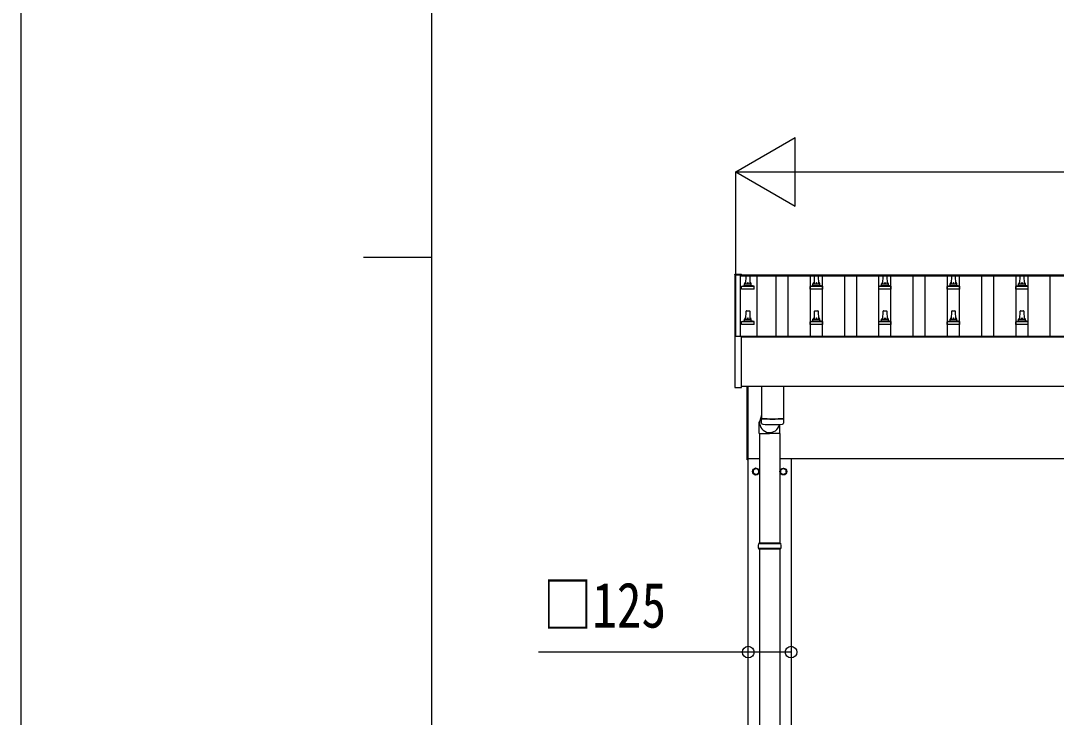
# Model space of a CAD drawing. Units: millimetres, scale not verified. Extents: x -16820 to 16820, y -11880 to 11880.
# Drawn here: x -16820 to -13798, y -843 to 1190 of the extents above; entities that cross this region are included whole.
import ezdxf
from ezdxf.enums import TextEntityAlignment as Align

# ---------------------------------------------------------------- set-up
doc = ezdxf.new("R2010")
doc.units = ezdxf.units.MM
doc.header["$LTSCALE"] = 50
for name, color, linetype in [('0-5_YKK_13', 4, 'Continuous'), ('0-6_YKK_A1', 4, 'Continuous'), ('0-7_YKK_D', 6, 'Continuous'), ('0-8_YKK_ZWAK', 7, 'Continuous')]:
    doc.layers.add(name, color=color, linetype=linetype)
doc.styles.add('ＭＳ ゴシック', font='')
doc.styles.get('ＭＳ ゴシック').set_extended_font_data('MS Gothic')

msp = doc.modelspace()

# ---------------------------------------------------------------- linework, layer by layer
at = {"layer": '0-5_YKK_13'}
for p, q in [((-14736.22, 449.48), (-14736.22, 448.88)), ((-14736.22, 448.88), (-14736.22, 268.05)), ((-14735.22, 450), (-14717.22, 450)), ((-14716.22, 448.45), (-14716.22, 449.48)), ((-14716.22, 448.82), (-14716.22, 448.88)), ((-14703.92, 421.93), (-14703.19, 445.45)), ((-14702.19, 446.43), (-14693.65, 446.43)), ((-14692.65, 445.45), (-14691.92, 421.93)), ((-14503.92, 421.93), (-14503.19, 445.45)), ((-14502.19, 446.43), (-14493.65, 446.43)), ((-14492.65, 445.45), (-14491.92, 421.93)), ((-14303.92, 421.93), (-14303.19, 445.45)), ((-14302.19, 446.43), (-14293.65, 446.43)), ((-14292.65, 445.45), (-14291.92, 421.93)), ((-14103.92, 421.93), (-14103.19, 445.45)), ((-14102.19, 446.43), (-14093.65, 446.43)), ((-14092.65, 445.45), (-14091.92, 421.93)), ((-13903.92, 421.93), (-13903.19, 445.45)), ((-13902.19, 446.43), (-13893.65, 446.43)), ((-13892.65, 445.45), (-13891.92, 421.93)), ((-14716.17, 406.43), (-14716.17, 414.14)), ((-14679.67, 406.43), (-14716.17, 406.43)), ((-14715.79, 414.93), (-14680.05, 414.93)), ((-14715.41, 415.11), (-14708.69, 416.74)), ((-14708.3, 416.93), (-14687.54, 416.93)), ((-14707.92, 417.71), (-14707.92, 421.93)), ((-14706.92, 421.93), (-14688.92, 421.93)), ((-14687.92, 417.71), (-14687.92, 421.93)), ((-14680.44, 415.11), (-14687.16, 416.74)), ((-14679.67, 406.43), (-14679.67, 414.14)), ((-14516.17, 406.43), (-14516.17, 414.14)), ((-14479.67, 406.43), (-14516.17, 406.43)), ((-14515.79, 414.93), (-14480.05, 414.93)), ((-14515.41, 415.11), (-14508.69, 416.74)), ((-14508.3, 416.93), (-14487.54, 416.93)), ((-14507.92, 417.71), (-14507.92, 421.93)), ((-14506.92, 421.93), (-14488.92, 421.93)), ((-14487.92, 417.71), (-14487.92, 421.93)), ((-14480.44, 415.11), (-14487.16, 416.74)), ((-14479.67, 406.43), (-14479.67, 414.14)), ((-14316.17, 406.43), (-14316.17, 414.14)), ((-14279.67, 406.43), (-14316.17, 406.43)), ((-14315.79, 414.93), (-14280.05, 414.93)), ((-14315.41, 415.11), (-14308.69, 416.74)), ((-14308.3, 416.93), (-14287.54, 416.93)), ((-14307.92, 417.71), (-14307.92, 421.93)), ((-14306.92, 421.93), (-14288.92, 421.93)), ((-14287.92, 417.71), (-14287.92, 421.93)), ((-14280.44, 415.11), (-14287.16, 416.74)), ((-14279.67, 406.43), (-14279.67, 414.14)), ((-14116.17, 406.43), (-14116.17, 414.14)), ((-14079.67, 406.43), (-14116.17, 406.43)), ((-14115.79, 414.93), (-14080.05, 414.93)), ((-14115.41, 415.11), (-14108.69, 416.74)), ((-14108.3, 416.93), (-14087.54, 416.93)), ((-14107.92, 417.71), (-14107.92, 421.93)), ((-14106.92, 421.93), (-14088.92, 421.93)), ((-14087.92, 417.71), (-14087.92, 421.93)), ((-14080.44, 415.11), (-14087.16, 416.74)), ((-14079.67, 406.43), (-14079.67, 414.14)), ((-13916.17, 406.43), (-13916.17, 414.14)), ((-13879.67, 406.43), (-13916.17, 406.43)), ((-13915.79, 414.93), (-13880.05, 414.93)), ((-13915.41, 415.11), (-13908.69, 416.74)), ((-13908.3, 416.93), (-13887.54, 416.93)), ((-13907.92, 417.71), (-13907.92, 421.93)), ((-13906.92, 421.93), (-13888.92, 421.93)), ((-13887.92, 417.71), (-13887.92, 421.93)), ((-13880.44, 415.11), (-13887.16, 416.74)), ((-13879.67, 406.43), (-13879.67, 414.14)), ((-14703.92, 318.59), (-14703.19, 342.12)), ((-14702.19, 343.09), (-14693.65, 343.09)), ((-14692.65, 342.12), (-14691.92, 318.59)), ((-14503.92, 318.59), (-14503.19, 342.12)), ((-14502.19, 343.09), (-14493.65, 343.09)), ((-14492.65, 342.12), (-14491.92, 318.59)), ((-14303.92, 318.59), (-14303.19, 342.12)), ((-14302.19, 343.09), (-14293.65, 343.09)), ((-14292.65, 342.12), (-14291.92, 318.59)), ((-14103.92, 318.59), (-14103.19, 342.12)), ((-14102.19, 343.09), (-14093.65, 343.09)), ((-14092.65, 342.12), (-14091.92, 318.59)), ((-13903.92, 318.59), (-13903.19, 342.12)), ((-13902.19, 343.09), (-13893.65, 343.09)), ((-13892.65, 342.12), (-13891.92, 318.59)), ((-14716.17, 303.09), (-14716.17, 310.81)), ((-14679.67, 303.09), (-14716.17, 303.09)), ((-14715.79, 311.59), (-14680.05, 311.59)), ((-14715.41, 311.78), (-14708.69, 313.41)), ((-14708.3, 313.59), (-14687.54, 313.59)), ((-14707.92, 314.38), (-14707.92, 318.59)), ((-14706.92, 318.59), (-14688.92, 318.59)), ((-14687.92, 314.38), (-14687.92, 318.59)), ((-14680.44, 311.78), (-14687.16, 313.41)), ((-14679.67, 303.09), (-14679.67, 310.81)), ((-14516.17, 303.09), (-14516.17, 310.81)), ((-14479.67, 303.09), (-14516.17, 303.09)), ((-14515.79, 311.59), (-14480.05, 311.59)), ((-14515.41, 311.78), (-14508.69, 313.41)), ((-14508.3, 313.59), (-14487.54, 313.59)), ((-14507.92, 314.38), (-14507.92, 318.59)), ((-14506.92, 318.59), (-14488.92, 318.59)), ((-14487.92, 314.38), (-14487.92, 318.59)), ((-14480.44, 311.78), (-14487.16, 313.41)), ((-14479.67, 303.09), (-14479.67, 310.81)), ((-14316.17, 303.09), (-14316.17, 310.81)), ((-14279.67, 303.09), (-14316.17, 303.09)), ((-14315.79, 311.59), (-14280.05, 311.59)), ((-14315.41, 311.78), (-14308.69, 313.41)), ((-14308.3, 313.59), (-14287.54, 313.59)), ((-14307.92, 314.38), (-14307.92, 318.59)), ((-14306.92, 318.59), (-14288.92, 318.59)), ((-14287.92, 314.38), (-14287.92, 318.59)), ((-14280.44, 311.78), (-14287.16, 313.41)), ((-14279.67, 303.09), (-14279.67, 310.81)), ((-14116.17, 303.09), (-14116.17, 310.81)), ((-14079.67, 303.09), (-14116.17, 303.09)), ((-14115.79, 311.59), (-14080.05, 311.59)), ((-14115.41, 311.78), (-14108.69, 313.41)), ((-14108.3, 313.59), (-14087.54, 313.59)), ((-14107.92, 314.38), (-14107.92, 318.59)), ((-14106.92, 318.59), (-14088.92, 318.59)), ((-14087.92, 314.38), (-14087.92, 318.59)), ((-14080.44, 311.78), (-14087.16, 313.41)), ((-14079.67, 303.09), (-14079.67, 310.81)), ((-13916.17, 303.09), (-13916.17, 310.81)), ((-13879.67, 303.09), (-13916.17, 303.09)), ((-13915.79, 311.59), (-13880.05, 311.59)), ((-13915.41, 311.78), (-13908.69, 313.41)), ((-13908.3, 313.59), (-13887.54, 313.59)), ((-13907.92, 314.38), (-13907.92, 318.59)), ((-13906.92, 318.59), (-13888.92, 318.59)), ((-13887.92, 314.38), (-13887.92, 318.59)), ((-13880.44, 311.78), (-13887.16, 313.41)), ((-13879.67, 303.09), (-13879.67, 310.81)), ((-14736.22, 268.04), (-14736.22, 120.04)), ((-14735.22, 268.54), (-14735.72, 268.54)), ((-14717.22, 268.54), (-14735.22, 268.54)), ((-14716.72, 268.54), (-14717.22, 268.54)), ((-14716.22, 120.04), (-14716.22, 268.04)), ((-14699.92, -91.5), (-14699.92, 122.17)), ((-14697.92, 122.17), (-14697.92, -91.5)), ((-14657.92, 122.17), (-14657.92, 29.19)), ((-14593.92, 122.17), (-14593.92, 29.19)), ((-14735.72, 119.54), (-14716.72, 119.54)), ((-14657.92, 38.23), (-14664.48, 19.33)), ((-14664.57, -15.33), (-14664.57, 19.33)), ((-14657.72, 15.21), (-14657.95, 28.19)), ((-14653.45, 28.91), (-14653.43, 27.91)), ((-14604.27, -15.33), (-14604.27, 11.15)), ((-14598.4, 28.91), (-14598.41, 27.91)), ((-14593.89, 28.19), (-14594.12, 15.21)), ((-14664.57, -15.33), (-14634.42, -15.33)), ((-14664.42, -15.33), (-14664.42, -335)), ((-14604.27, -15.33), (-14634.42, -15.33)), ((-14604.42, -15.33), (-14604.42, -335)), ((-14697.92, -91.5), (-14699.92, -91.5)), ((-14665.82, -125.75), (-14665.92, -125.75)), ((-14665.82, -126.25), (-14665.92, -126.25)), ((-14603.02, -125.75), (-14602.92, -125.75)), ((-14603.02, -126.25), (-14602.92, -126.25)), ((-14601.42, -337), (-14667.42, -337)), ((-14601.42, -351), (-14667.42, -351)), ((-14602.42, -335), (-14666.42, -335)), ((-14666.42, -335), (-14666.42, -337)), ((-14666.42, -353), (-14666.42, -351)), ((-14602.42, -353), (-14666.42, -353)), ((-14664.42, -353), (-14664.42, -1257.5)), ((-14604.42, -353), (-14604.42, -1257.5)), ((-14602.42, -335), (-14602.42, -337)), ((-14602.42, -353), (-14602.42, -351))]:
    msp.add_line(p, q, dxfattribs=at)
for points in [[(-14736.22, 449.48), (-14736.19, 449.67), (-14736.11, 449.8), (-14736.02, 449.88), (-14735.94, 449.93), (-14735.86, 449.96), (-14735.81, 449.98), (-14735.77, 449.98), (-14735.73, 449.99), (-14735.54, 449.99), (-14735.36, 450), (-14735.22, 450)], [(-14717.22, 450), (-14717.03, 450), (-14716.86, 449.99), (-14716.72, 449.99), (-14716.65, 449.98), (-14716.59, 449.97), (-14716.5, 449.93), (-14716.37, 449.83), (-14716.28, 449.7), (-14716.27, 449.68)]]:
    msp.add_lwpolyline(points, dxfattribs=at)
for points in [[(-14674.42, -116.19), (-14682.92, -121.09), (-14682.92, -130.91), (-14674.42, -135.81), (-14665.92, -130.91), (-14665.92, -121.09)], [(-14594.42, -116.19), (-14585.92, -121.09), (-14585.92, -130.91), (-14594.42, -135.81), (-14602.92, -130.91), (-14602.92, -121.09)]]:
    msp.add_lwpolyline(points, close=True, dxfattribs=at)
for centre, radius in [((-14674.42, -126), 10), ((-14674.42, -126), 8.5), ((-14594.42, -126), 10), ((-14594.42, -126), 8.5)]:
    msp.add_circle(centre, radius, dxfattribs=at)
for centre, radius, start, end in [((-14716.72, 449.48), 0.499, 0.00068, 23.5008), ((-14703.84, 421.29), 4.13, 90, 171.17633), ((-14702.19, 445.43), 1, 90, 178.60509), ((-14694.59, 421.93), 4.83, 133.60282, 180), ((-14701.25, 421.93), 4.83, 0, 46.39718), ((-14693.65, 445.43), 1, 1.39491, 90), ((-14692.01, 421.29), 4.13, 8.82367, 90), ((-14503.84, 421.29), 4.13, 90, 171.17633), ((-14502.19, 445.43), 1, 90, 178.60509), ((-14494.59, 421.93), 4.83, 133.60282, 180), ((-14501.25, 421.93), 4.83, 0, 46.39718), ((-14493.65, 445.43), 1, 1.39491, 90), ((-14492.01, 421.29), 4.13, 8.82367, 90), ((-14303.84, 421.29), 4.13, 90, 171.17633), ((-14302.19, 445.43), 1, 90, 178.60509), ((-14294.59, 421.93), 4.83, 133.60282, 180), ((-14301.25, 421.93), 4.83, 0, 46.39718), ((-14293.65, 445.43), 1, 1.39491, 90), ((-14292.01, 421.29), 4.13, 8.82367, 90), ((-14103.84, 421.29), 4.13, 90, 171.17633), ((-14102.19, 445.43), 1, 90, 178.60509), ((-14094.59, 421.93), 4.83, 133.60282, 180), ((-14101.25, 421.93), 4.83, 0, 46.39718), ((-14093.65, 445.43), 1, 1.39491, 90), ((-14092.01, 421.29), 4.13, 8.82367, 90), ((-13903.84, 421.29), 4.13, 90, 171.17633), ((-13902.19, 445.43), 1, 90, 178.60509), ((-13894.59, 421.93), 4.83, 133.60282, 180), ((-13901.25, 421.93), 4.83, 0, 46.39718), ((-13893.65, 445.43), 1, 1.39491, 90), ((-13892.01, 421.29), 4.13, 8.82367, 90), ((-14715.17, 414.14), 1, 103.62699, 180), ((-14708.92, 417.71), 1, 283.62699, 0), ((-14706.92, 420.93), 1, 90, 180), ((-14688.92, 420.93), 1, 0, 90), ((-14686.92, 417.71), 1, 180, 256.37301), ((-14680.67, 414.14), 1, 0, 76.37301), ((-14515.17, 414.14), 1, 103.62699, 180), ((-14508.92, 417.71), 1, 283.62699, 0), ((-14506.92, 420.93), 1, 90, 180), ((-14488.92, 420.93), 1, 0, 90), ((-14486.92, 417.71), 1, 180, 256.37301), ((-14480.67, 414.14), 1, 0, 76.37301), ((-14315.17, 414.14), 1, 103.62699, 180), ((-14308.92, 417.71), 1, 283.62699, 0), ((-14306.92, 420.93), 1, 90, 180), ((-14288.92, 420.93), 1, 0, 90), ((-14286.92, 417.71), 1, 180, 256.37301), ((-14280.67, 414.14), 1, 0, 76.37301), ((-14115.17, 414.14), 1, 103.62699, 180), ((-14108.92, 417.71), 1, 283.62699, 0), ((-14106.92, 420.93), 1, 90, 180), ((-14088.92, 420.93), 1, 0, 90), ((-14086.92, 417.71), 1, 180, 256.37301), ((-14080.67, 414.14), 1, 0, 76.37301), ((-13915.17, 414.14), 1, 103.62699, 180), ((-13908.92, 417.71), 1, 283.62699, 0), ((-13906.92, 420.93), 1, 90, 180), ((-13888.92, 420.93), 1, 0, 90), ((-13886.92, 417.71), 1, 180, 256.37301), ((-13880.67, 414.14), 1, 0, 76.37301), ((-14702.19, 342.09), 1, 90, 178.60509), ((-14693.65, 342.09), 1, 1.39491, 90), ((-14502.19, 342.09), 1, 90, 178.60509), ((-14493.65, 342.09), 1, 1.39491, 90), ((-14302.19, 342.09), 1, 90, 178.60509), ((-14293.65, 342.09), 1, 1.39491, 90), ((-14102.19, 342.09), 1, 90, 178.60509), ((-14093.65, 342.09), 1, 1.39491, 90), ((-13902.19, 342.09), 1, 90, 178.60509), ((-13893.65, 342.09), 1, 1.39491, 90), ((-14715.17, 310.81), 1, 103.62699, 180), ((-14708.92, 314.38), 1, 283.62699, 0), ((-14703.84, 317.96), 4.13, 90, 171.17633), ((-14706.92, 317.59), 1, 90, 180), ((-14694.59, 318.59), 4.83, 133.60282, 180), ((-14701.25, 318.59), 4.83, 0, 46.39718), ((-14692.01, 317.96), 4.13, 8.82367, 90), ((-14688.92, 317.59), 1, 0, 90), ((-14686.92, 314.38), 1, 180, 256.37301), ((-14680.67, 310.81), 1, 0, 76.37301), ((-14515.17, 310.81), 1, 103.62699, 180), ((-14508.92, 314.38), 1, 283.62699, 0), ((-14503.84, 317.96), 4.13, 90, 171.17633), ((-14506.92, 317.59), 1, 90, 180), ((-14494.59, 318.59), 4.83, 133.60282, 180), ((-14501.25, 318.59), 4.83, 0, 46.39718), ((-14492.01, 317.96), 4.13, 8.82367, 90), ((-14488.92, 317.59), 1, 0, 90), ((-14486.92, 314.38), 1, 180, 256.37301), ((-14480.67, 310.81), 1, 0, 76.37301), ((-14315.17, 310.81), 1, 103.62699, 180), ((-14308.92, 314.38), 1, 283.62699, 0), ((-14303.84, 317.96), 4.13, 90, 171.17633), ((-14306.92, 317.59), 1, 90, 180), ((-14294.59, 318.59), 4.83, 133.60282, 180), ((-14301.25, 318.59), 4.83, 0, 46.39718), ((-14292.01, 317.96), 4.13, 8.82367, 90), ((-14288.92, 317.59), 1, 0, 90), ((-14286.92, 314.38), 1, 180, 256.37301), ((-14280.67, 310.81), 1, 0, 76.37301), ((-14115.17, 310.81), 1, 103.62699, 180), ((-14108.92, 314.38), 1, 283.62699, 0), ((-14103.84, 317.96), 4.13, 90, 171.17633), ((-14106.92, 317.59), 1, 90, 180), ((-14094.59, 318.59), 4.83, 133.60282, 180), ((-14101.25, 318.59), 4.83, 0, 46.39718), ((-14092.01, 317.96), 4.13, 8.82367, 90), ((-14088.92, 317.59), 1, 0, 90), ((-14086.92, 314.38), 1, 180, 256.37301), ((-14080.67, 310.81), 1, 0, 76.37301), ((-13915.17, 310.81), 1, 103.62699, 180), ((-13908.92, 314.38), 1, 283.62699, 0), ((-13903.84, 317.96), 4.13, 90, 171.17633), ((-13906.92, 317.59), 1, 90, 180), ((-13894.59, 318.59), 4.83, 133.60282, 180), ((-13901.25, 318.59), 4.83, 0, 46.39718), ((-13892.01, 317.96), 4.13, 8.82367, 90), ((-13888.92, 317.59), 1, 0, 90), ((-13886.92, 314.38), 1, 180, 256.37301), ((-13880.67, 310.81), 1, 0, 76.37301), ((-14735.72, 268.04), 0.5, 90, 180), ((-14716.72, 268.04), 0.5, 0, 90), ((-14735.72, 120.04), 0.5, 180, 270), ((-14716.72, 120.04), 0.5, 270, 0), ((-14625.92, 508.92), 480.8, 266.18381, 273.81619), ((-14625.92, 507.92), 480.8, 266.18381, 273.81619), ((-14654.3, 15.44), 3.43, 183.91307, 262.91645), ((-14625.93, 530.91), 519.67, 266.82357, 273.17802), ((-14597.54, 15.44), 3.43, 277.00994, 356.09787), ((-14674.42, -126), 8.6, 111.25399, 128.74601), ((-14674.42, -126), 8.6, 51.25399, 68.74601), ((-14594.42, -126), 8.6, 111.25399, 128.74601), ((-14594.42, -126), 8.6, 51.25399, 68.74601), ((-14674.42, -126), 8.6, 171.25399, 188.74601), ((-14674.42, -126), 8.6, 231.25399, 248.74601), ((-14674.42, -126), 8.6, 291.25399, 308.74601), ((-14674.42, -126), 8.6, 1.66581, 8.74601), ((-14674.42, -126), 8.6, 351.25399, 358.33419), ((-14594.42, -126), 8.6, 171.25399, 178.33419), ((-14594.42, -126), 8.6, 181.66581, 188.74601), ((-14594.42, -126), 8.6, 231.25399, 248.74601), ((-14594.42, -126), 8.6, 291.25399, 308.74601), ((-14594.42, -126), 8.6, 351.25399, 8.74601), ((-14618.67, -344), 49.25, 171.82876, 180.00002), ((-14618.67, -344), 49.25, 180.00002, 188.17127), ((-14650.17, -344), 49.25, 359.99998, 8.17124), ((-14650.17, -344), 49.25, 351.82873, 359.99998)]:
    msp.add_arc(centre, radius, start, end, dxfattribs=at)
msp.add_ellipse((-14634.42, 19.33), major_axis=(0, -31.56), ratio=0.952301, start_param=4.712389, end_param=7.5904458, dxfattribs=at)
at = {"layer": '0-6_YKK_A1'}
for p, q in [((-14732.92, 448.37), (-14720.92, 448.37)), ((-14732.92, 268.54), (-14732.92, 448.37)), ((-14720.92, 448.45), (-6874.92, 448.45)), ((-14720.92, 448.45), (-14720.92, 444.86)), ((-14720.92, 448.37), (-14720.92, 268.54)), ((-14720.92, 444.86), (-6874.92, 444.86)), ((-14671.42, 445.74), (-14671.42, 268.6)), ((-14615.42, 268.6), (-14615.42, 444.86)), ((-14580.42, 268.6), (-14580.42, 444.86)), ((-14515.42, 268.6), (-14515.42, 444.86)), ((-14480.42, 268.6), (-14480.42, 444.86)), ((-14415.42, 268.6), (-14415.42, 444.86)), ((-14380.42, 268.6), (-14380.42, 444.86)), ((-14315.42, 268.6), (-14315.42, 444.86)), ((-14280.42, 268.6), (-14280.42, 444.86)), ((-14215.42, 268.6), (-14215.42, 444.86)), ((-14180.42, 268.6), (-14180.42, 444.86)), ((-14115.42, 268.6), (-14115.42, 444.86)), ((-14080.42, 268.6), (-14080.42, 444.86)), ((-14015.42, 268.6), (-14015.42, 444.86)), ((-13980.42, 268.6), (-13980.42, 444.86)), ((-13915.42, 268.6), (-13915.42, 444.86)), ((-13880.42, 268.6), (-13880.42, 444.86)), ((-13815.42, 268.6), (-13815.42, 444.86)), ((-14720.92, 268.6), (-8709.92, 268.6)), ((-14716.22, 267.04), (-8709.92, 267.04)), ((-8709.92, 122.17), (-14716.22, 122.17)), ((-14664.42, -89), (-14697.92, -89)), ((-14696.92, -2889), (-14696.92, -89)), ((-8714.92, -89), (-14604.42, -89)), ((-14571.92, -89), (-14571.92, -2889))]:
    msp.add_line(p, q, dxfattribs=at)
at = {"layer": '0-7_YKK_D'}
for p, q in [((-14732.92, 748.45), (-14559.72, 848.45)), ((-14559.72, 648.45), (-14559.72, 848.45)), ((-14732.92, 448.38), (-14732.92, 749.45)), ((-14732.92, 748.45), (-14559.72, 648.45)), ((-14732.92, 748.45), (-14386.51, 748.45)), ((-14532.92, 748.45), (-7062.92, 748.45))]:
    msp.add_line(p, q, dxfattribs=at)
msp.add_lwpolyline([(-14571.92, -653), (-14696.92, -653), (-15308.92, -653)], dxfattribs=at)
for centre in [(-14696.92, -653), (-14571.92, -653)]:
    msp.add_circle(centre, 17, dxfattribs=at)
at = {"layer": '0-8_YKK_ZWAK'}
for p, q in [((-15619.92, -10100), (-15619.92, 11100)), ((-15819.92, 500), (-15619.92, 500))]:
    msp.add_line(p, q, dxfattribs=at)
msp.add_lwpolyline([(-16820, -11880), (16820, -11880), (16820, 11880), (-16820, 11880)], close=True, dxfattribs=at)

# ---------------------------------------------------------------- texts
at = {"layer": '0-7_YKK_D', "style": 'ＭＳ ゴシック', "width": 0.8}
msp.add_text('□125', height=132, dxfattribs=at).set_placement((-15296.12, -621), align=Align.BOTTOM_LEFT)

doc.saveas('drawing.dxf')
